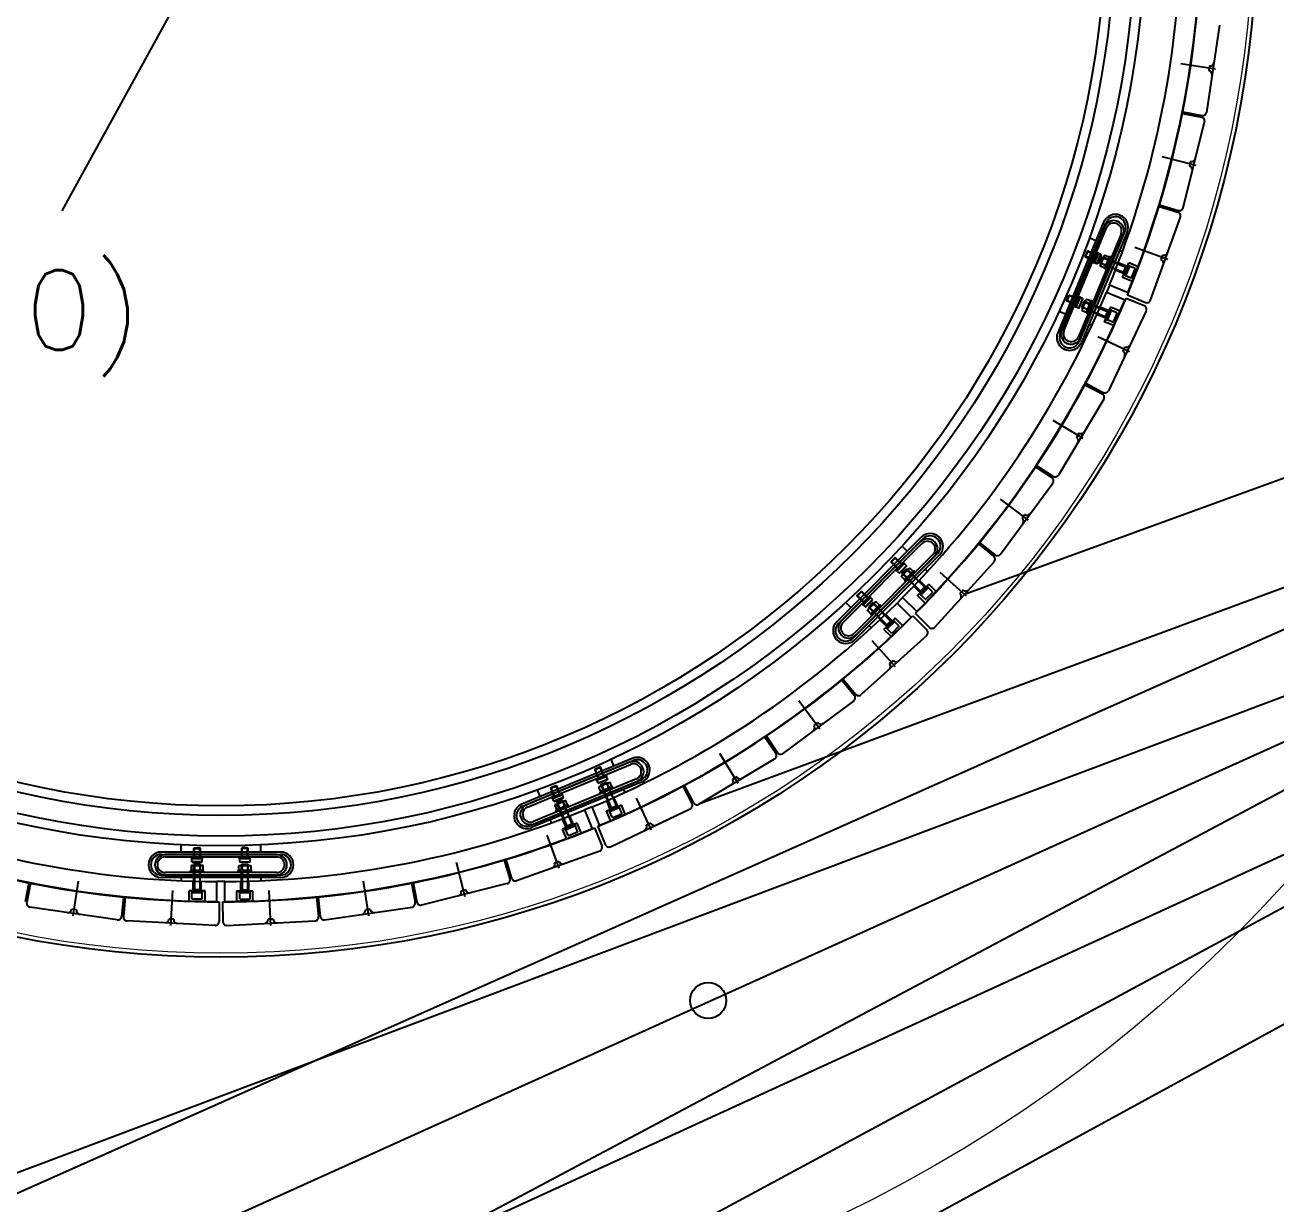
# Model space of a CAD drawing. Header units: millimetres. Extents: x -4562 to 17216, y -5211 to 6025.
# Drawn here: x -246 to 1324, y -1610 to -130 of the extents above; entities that cross this region are included whole.
import ezdxf
from ezdxf.lldxf.tags import DXFTag

# ---------------------------------------------------------------- set-up
doc = ezdxf.new("R2010")
doc.units = ezdxf.units.MM
for name, color, linetype in [('C', 1, 'CENTER'), ('cl', 2, 'CENTER'), ('D', 6, 'HIDDEN'), ('pl', 6, 'PHANTOM'), ('VV', 4, 'PHANTOM'), ('도면층3', 3, 'Continuous'), ('도면층7', 7, 'Continuous')]:
    doc.layers.add(name, color=color, linetype=linetype)
doc.styles.add('s', font='romans.shx', dxfattribs={"width": 0.75, "oblique": 10, "bigfont": 'whgtxt.shx'})
doc.styles.get("Standard").update_dxf_attribs({"font": 'txt.shx', "bigfont": 'whgtxt.shx'})
tags = doc.linetypes.add('CENTER', pattern=[50.8, 31.75, -6.35, 6.35, -6.35]).pattern_tags.tags
tags[10:11] = [DXFTag(74, 4), DXFTag(75, 0), DXFTag(340, '0'), DXFTag(46, 1.0), DXFTag(50, 0.0), DXFTag(44, 0.0), DXFTag(45, 0.0)]
tags[8:9] = [DXFTag(74, 4), DXFTag(75, 0), DXFTag(340, '0'), DXFTag(46, 1.0), DXFTag(50, 0.0), DXFTag(44, 0.0), DXFTag(45, 0.0)]
tags[6:7] = [DXFTag(74, 4), DXFTag(75, 0), DXFTag(340, '0'), DXFTag(46, 1.0), DXFTag(50, 0.0), DXFTag(44, 0.0), DXFTag(45, 0.0)]
tags[4:5] = [DXFTag(74, 4), DXFTag(75, 0), DXFTag(340, '0'), DXFTag(46, 1.0), DXFTag(50, 0.0), DXFTag(44, 0.0), DXFTag(45, 0.0)]
tags = doc.linetypes.add('HIDDEN', pattern=[3, 2, -1]).pattern_tags.tags
tags[6:7] = [DXFTag(74, 4), DXFTag(75, 0), DXFTag(340, '0'), DXFTag(46, 1.0), DXFTag(50, 0.0), DXFTag(44, 0.0), DXFTag(45, 0.0)]
tags[4:5] = [DXFTag(74, 4), DXFTag(75, 0), DXFTag(340, '0'), DXFTag(46, 1.0), DXFTag(50, 0.0), DXFTag(44, 0.0), DXFTag(45, 0.0)]
tags = doc.linetypes.add('PHANTOM', pattern=[17.5, 10, -1.5, 1.5, -1.5, 1.5, -1.5]).pattern_tags.tags
tags[14:15] = [DXFTag(74, 4), DXFTag(75, 0), DXFTag(340, '0'), DXFTag(46, 1.0), DXFTag(50, 0.0), DXFTag(44, 0.0), DXFTag(45, 0.0)]
tags[12:13] = [DXFTag(74, 4), DXFTag(75, 0), DXFTag(340, '0'), DXFTag(46, 1.0), DXFTag(50, 0.0), DXFTag(44, 0.0), DXFTag(45, 0.0)]
tags[10:11] = [DXFTag(74, 4), DXFTag(75, 0), DXFTag(340, '0'), DXFTag(46, 1.0), DXFTag(50, 0.0), DXFTag(44, 0.0), DXFTag(45, 0.0)]
tags[8:9] = [DXFTag(74, 4), DXFTag(75, 0), DXFTag(340, '0'), DXFTag(46, 1.0), DXFTag(50, 0.0), DXFTag(44, 0.0), DXFTag(45, 0.0)]
tags[6:7] = [DXFTag(74, 4), DXFTag(75, 0), DXFTag(340, '0'), DXFTag(46, 1.0), DXFTag(50, 0.0), DXFTag(44, 0.0), DXFTag(45, 0.0)]
tags[4:5] = [DXFTag(74, 4), DXFTag(75, 0), DXFTag(340, '0'), DXFTag(46, 1.0), DXFTag(50, 0.0), DXFTag(44, 0.0), DXFTag(45, 0.0)]
doc.dimstyles.new('AM_ISO$2', dxfattribs={"dimtxt": 3, "dimasz": 2.5, "dimexe": 1, "dimexo": 1, "dimgap": 1, "dimtad": 1, "dimdsep": 46, "dimtxsty": 's', "dimcen": 0, "dimclrd": 4, "dimclre": 4, "dimclrt": 3, "dimazin": 2, "dimtp": 0.1, "dimtm": 0.1, "dimtfac": 0.71, "dimtmove": 0, "dimatfit": 3, "dimfxl": 1, "dimlwd": 25, "dimlwe": 25, "dimarcsym": 0})
doc.dimstyles.new('ISO-25', dxfattribs={"dimscale": 30, "dimtxt": 2.5, "dimasz": 2.5, "dimexe": 1.25, "dimexo": 0.625, "dimtad": 1, "dimtoh": 1, "dimrnd": 0.005, "dimtxsty": 'Standard', "dimcen": 0, "dimazin": 2, "dimtfac": 1, "dimtmove": 0, "dimatfit": 3, "dimfxl": 1, "dimarcsym": 0})

# ---------------------------------------------------------------- blocks, each defined once
blk = doc.blocks.new('*D153')
at = {"layer": 'D', "color": 4, "lineweight": 25}
blk.add_line((13177.5, 3545.3), (13817.5, 3782), dxfattribs=at)
blk.add_arc((3714.3, 44.7), 10737.3, 20.76691, 23.83309, dxfattribs=at)
at = {"layer": 'D', "color": 4}
for points in [[(13522.7, 4377.5), (13549.3, 4389.4), (13500.3, 4463.3)], [(13767.7, 3857), (13740.3, 3846.7), (13784.7, 3769.9)]]:
    blk.add_solid(points, dxfattribs=at)
at = {"layer": 'Defpoints', "color": 0}
for p in [(14488.2, 4909.4), (13695.3, 4003.2), (13144.6, 3533.1), (603, -1106.1), (-1447.7, -2286)]:
    blk.add_point(p, dxfattribs=at)
at = {"layer": 'D', "color": 3, "insert": (13729.5, 4152.3), "char_height": 105, "attachment_point": 5, "rotation": 292.3, "style": 's'}
blk.add_mtext('4°', dxfattribs=at)
blk = doc.blocks.new('*D154')
at = {"layer": 'D', "color": 4, "lineweight": 25}
blk.add_line((12598, 4828.1), (13199.3, 5151.9), dxfattribs=at)
blk.add_arc((3714.3, 44.7), 10737.5, 24.7669, 27.8331, dxfattribs=at)
at = {"layer": 'D', "color": 4}
for points in [[(13196.7, 5051.2), (13222.5, 5064.9), (13168.4, 5135.3)], [(13477.5, 4549.1), (13450.9, 4536.9), (13500.5, 4463.4)]]:
    blk.add_solid(points, dxfattribs=at)
at = {"layer": 'Defpoints', "color": 0}
for p in [(14488.2, 4909.4), (12567.2, 4811.5), (13395, 4689.9), (-1447.7, -2286), (-1128.2, -2562.7)]:
    blk.add_point(p, dxfattribs=at)
at = {"layer": 'D', "color": 3, "insert": (13418.8, 4841), "char_height": 105, "attachment_point": 5, "rotation": 296.3, "style": 's'}
blk.add_mtext('4°', dxfattribs=at)

msp = doc.modelspace()

# ---------------------------------------------------------------- linework, layer by layer
at = {"color": 1}
for p, q in [((12803.621, 4214.573), (-1589.614, -2189.94)), ((12853.003, 4105.205), (-1297.148, -2376.98))]:
    msp.add_line(p, q, dxfattribs=at)
at = {"layer": 'C'}
for radius in [2300, 1300]:
    msp.add_circle((0, 0), radius, dxfattribs=at)
at = {"layer": 'cl'}
for p, q in [((14488.242, 4909.376), (-1447.72, -2285.987)), ((-1128.187, -2562.654), (12567.164, 4811.533)), ((603.047, -1106.134), (13144.634, 3533.14))]:
    msp.add_line(p, q, dxfattribs=at)
at = {"layer": 'pl'}
for p, q in [((12490.538, 4838.292), (-1201.579, -2438.099)), ((12547.366, 4732.601), (-874.131, -2588.842)), ((13072.116, 3570.407), (933.191, -844.797)), ((13113.816, 3457.885), (-1705.306, -2115.952))]:
    msp.add_line(p, q, dxfattribs=at)
at = {"layer": 'VV', "color": 4}
for p, q in [((1253.261, -130.137), (1236.969, -239.809)), ((1206.646, -241.112), (1230.662, -245.91)), ((1207.065, -239.005), (1231.089, -243.762)), ((1207.664, -359.372), (1234.581, -251.813)), ((1177.359, -357.709), (1200.792, -364.828)), ((1177.982, -355.654), (1201.426, -362.732)), ((1166.832, -475.504), (1204.116, -371.085)), ((1107.793, -377.683), (1050.39, -516.265)), ((1137.357, -389.929), (1079.954, -528.511)), ((1098.225, -400.78), (1089.838, -397.306)), ((1101.193, -416.351), (1096.026, -428.823)), ((1097.178, -421.994), (1096.201, -425.919)), ((1097.732, -422.224), (1097.178, -421.994)), ((1098.708, -418.299), (1097.732, -422.224)), ((1099.263, -418.528), (1098.708, -418.299)), ((1101.193, -416.351), (1098.883, -415.394)), ((1100.124, -415.909), (1099.263, -418.528)), ((1099.356, -429.932), (1104.331, -417.921)), ((1104.601, -418.575), (1100.009, -429.661)), ((1104.331, -417.921), (1101.097, -416.582)), ((1103.257, -428.165), (1105.84, -421.929)), ((1103.596, -428.982), (1106.657, -421.591)), ((1108.247, -420.486), (1103.939, -430.888)), ((1104.331, -417.921), (1104.601, -418.575)), ((1105.84, -421.929), (1106.657, -421.591)), ((1108.065, -422.442), (1112.998, -424.485)), ((1115.274, -420.506), (1108.922, -435.843)), ((1114.252, -422.974), (1109.944, -433.375)), ((1116.152, -420.87), (1115.061, -425.072)), ((1117.584, -421.463), (1115.274, -420.506)), ((1116.706, -421.099), (1116.152, -420.87)), ((1127.79, -413.026), (1131.45, -414.542)), ((1096.026, -428.823), (1093.717, -427.867)), ((1095.647, -425.69), (1094.976, -428.388)), ((1096.201, -425.919), (1095.647, -425.69)), ((1099.356, -429.932), (1096.122, -428.592)), ((1100.009, -429.661), (1099.356, -429.932)), ((1103.596, -428.982), (1103.257, -428.165)), ((1105.193, -429.376), (1110.126, -431.419)), ((1111.232, -436.799), (1108.922, -435.843)), ((1110.354, -436.436), (1109.8, -436.206)), ((1111.445, -432.233), (1110.354, -436.436)), ((1111.999, -432.463), (1111.445, -432.233)), ((1112.976, -428.538), (1111.999, -432.463)), ((1113.53, -428.768), (1112.976, -428.538)), ((1114.507, -424.842), (1113.53, -428.768)), ((1115.061, -425.072), (1114.507, -424.842)), ((1078.232, -471.784), (1075.922, -470.827)), ((1134.911, -475.507), (1111.352, -465.749)), ((1115.188, -456.514), (1111.361, -465.753)), ((1138.738, -466.269), (1115.179, -456.51)), ((1137.654, -468.907), (1160.296, -478.24)), ((1073.065, -484.256), (1070.756, -483.299)), ((1072.686, -481.122), (1072.015, -483.821)), ((1073.24, -481.352), (1072.686, -481.122)), ((1078.232, -471.784), (1073.065, -484.256)), ((1076.395, -485.365), (1073.161, -484.025)), ((1074.217, -477.427), (1073.24, -481.352)), ((1074.771, -477.656), (1074.217, -477.427)), ((1075.747, -473.731), (1074.771, -477.656)), ((1076.302, -473.961), (1075.747, -473.731)), ((1077.163, -471.341), (1076.302, -473.961)), ((1081.37, -473.354), (1076.395, -485.365)), ((1076.395, -485.365), (1077.048, -485.094)), ((1077.048, -485.094), (1081.64, -474.007)), ((1081.37, -473.354), (1078.136, -472.015)), ((1082.879, -477.362), (1080.296, -483.598)), ((1080.296, -483.598), (1080.635, -484.415)), ((1083.696, -477.024), (1080.635, -484.415)), ((1080.978, -486.32), (1085.286, -475.919)), ((1081.64, -474.007), (1081.37, -473.354)), ((1082.232, -484.809), (1087.165, -486.852)), ((1083.696, -477.024), (1082.879, -477.362)), ((1085.104, -477.875), (1090.037, -479.918)), ((1092.313, -475.939), (1085.961, -491.275)), ((1086.983, -488.808), (1091.291, -478.406)), ((1090.015, -483.971), (1089.038, -487.896)), ((1090.569, -484.2), (1090.015, -483.971)), ((1091.546, -480.275), (1090.569, -484.2)), ((1092.1, -480.505), (1091.546, -480.275)), ((1093.191, -476.303), (1092.1, -480.505)), ((1094.623, -476.896), (1092.313, -475.939)), ((1093.745, -476.532), (1093.191, -476.303)), ((1136.01, -472.875), (1158.62, -482.287)), ((1059.957, -493.168), (1051.57, -489.694)), ((1088.271, -492.232), (1085.961, -491.275)), ((1087.393, -491.869), (1086.839, -491.639)), ((1088.484, -487.666), (1087.393, -491.869)), ((1089.038, -487.896), (1088.484, -487.666)), ((1161.307, -488.843), (1113.835, -589.042)), ((1089.521, -505.414), (1093.182, -506.93)), ((1085.457, -579.58), (1107.06, -591.115)), ((1084.444, -581.474), (1106.027, -593.047)), ((1108.061, -599.833), (1051.039, -694.922)), ((1022.526, -684.522), (1042.877, -698.145)), ((1023.72, -682.736), (1044.094, -696.324)), ((978.21, -794.169), (1044.24, -705.098)), ((878.934, -772.868), (772.868, -878.934)), ((861.256, -790.545), (854.837, -784.126)), ((950.849, -781.036), (969.773, -796.58)), ((952.21, -779.375), (971.162, -794.887)), ((901.561, -795.495), (795.495, -901.561)), ((848.493, -815.612), (846.725, -813.845)), ((849.341, -812.572), (847.688, -814.808)), ((858.039, -806.066), (848.493, -815.612)), ((851.144, -817.91), (848.67, -815.436)), ((849.766, -812.996), (849.341, -812.572)), ((852.17, -809.743), (849.766, -812.996)), ((851.144, -817.91), (860.337, -808.718)), ((860.337, -809.425), (851.852, -817.91)), ((852.594, -810.168), (852.17, -809.743)), ((854.998, -806.915), (852.594, -810.168)), ((855.422, -807.339), (854.998, -806.915)), ((862.974, -812.586), (855.013, -820.547)), ((857.221, -805.249), (855.422, -807.339)), ((855.425, -817.772), (860.198, -812.999)), ((855.425, -818.655), (861.082, -812.999)), ((858.039, -806.066), (856.271, -804.299)), ((869.458, -815.294), (857.721, -827.032)), ((860.337, -808.718), (857.862, -806.243)), ((860.198, -812.999), (861.082, -812.999)), ((860.337, -808.718), (860.337, -809.425)), ((862.057, -814.324), (865.833, -818.099)), ((870.13, -815.966), (867.514, -819.431)), ((871.226, -817.062), (869.458, -815.294)), ((870.555, -816.39), (870.13, -815.966)), ((883.883, -813.173), (886.685, -815.975)), ((896.045, -885.835), (970.45, -803.633)), ((851.852, -817.91), (851.144, -817.91)), ((855.425, -818.655), (855.425, -817.772)), ((856.75, -819.631), (860.525, -823.406)), ((859.488, -828.8), (857.721, -827.032)), ((858.817, -828.128), (858.392, -827.704)), ((861.433, -824.663), (858.817, -828.128)), ((867.57, -817.183), (859.609, -825.144)), ((861.857, -825.088), (861.433, -824.663)), ((864.261, -821.835), (861.857, -825.088)), ((864.686, -822.259), (864.261, -821.835)), ((867.09, -819.006), (864.686, -822.259)), ((867.514, -819.431), (867.09, -819.006)), ((814.795, -847.675), (812.996, -849.766)), ((815.612, -848.493), (813.845, -846.725)), ((790.545, -861.256), (784.126, -854.837)), ((806.066, -858.039), (804.299, -856.271)), ((806.915, -854.998), (805.262, -857.234)), ((815.612, -848.493), (806.066, -858.039)), ((808.718, -860.337), (806.243, -857.862)), ((807.339, -855.422), (806.915, -854.998)), ((809.743, -852.17), (807.339, -855.422)), ((817.91, -851.144), (808.718, -860.337)), ((808.718, -860.337), (809.425, -860.337)), ((809.425, -860.337), (817.91, -851.852)), ((810.168, -852.594), (809.743, -852.17)), ((812.572, -849.341), (810.168, -852.594)), ((812.996, -849.766), (812.572, -849.341)), ((812.586, -862.974), (820.547, -855.013)), ((817.772, -855.425), (812.999, -860.198)), ((818.655, -855.425), (812.999, -861.082)), ((812.999, -860.198), (812.999, -861.082)), ((814.324, -862.057), (818.099, -865.833)), ((827.032, -857.721), (815.294, -869.458)), ((817.91, -851.144), (815.436, -848.67)), ((817.183, -867.57), (825.144, -859.609)), ((818.655, -855.425), (817.772, -855.425)), ((817.91, -851.852), (817.91, -851.144)), ((819.631, -856.75), (823.406, -860.525)), ((824.663, -861.433), (822.259, -864.686)), ((825.088, -861.857), (824.663, -861.433)), ((827.704, -858.392), (825.088, -861.857)), ((828.8, -859.488), (827.032, -857.721)), ((828.128, -858.817), (827.704, -858.392)), ((866.552, -873.623), (848.521, -855.592)), ((855.599, -848.528), (848.528, -855.599)), ((873.623, -866.552), (855.592, -848.521)), ((817.062, -871.226), (815.294, -869.458)), ((816.39, -870.555), (815.966, -870.13)), ((819.006, -867.09), (816.39, -870.555)), ((819.431, -867.514), (819.006, -867.09)), ((821.835, -864.261), (819.431, -867.514)), ((822.259, -864.686), (821.835, -864.261)), ((868.575, -871.612), (885.862, -888.959)), ((871.612, -868.575), (888.959, -885.862)), ((813.173, -883.883), (815.975, -886.685)), ((885.835, -896.045), (803.633, -970.45)), ((779.375, -952.21), (794.887, -971.162)), ((781.036, -950.849), (796.58, -969.773)), ((794.169, -978.21), (705.098, -1044.24)), ((682.736, -1023.72), (696.324, -1044.094)), ((684.522, -1022.526), (698.145, -1042.877)), ((516.265, -1050.39), (377.683, -1107.793)), ((493.168, -1059.957), (489.694, -1051.57)), ((599.833, -1108.061), (694.922, -1051.039)), ((528.511, -1079.954), (389.929, -1137.357)), ((471.784, -1078.232), (470.827, -1075.922)), ((473.731, -1075.747), (471.348, -1077.181)), ((484.256, -1073.065), (471.784, -1078.232)), ((473.354, -1081.37), (472.015, -1078.136)), ((473.354, -1081.37), (485.365, -1076.395)), ((474.007, -1081.64), (473.354, -1081.37)), ((473.961, -1076.302), (473.731, -1075.747)), ((477.427, -1074.217), (473.961, -1076.302)), ((485.094, -1077.048), (474.007, -1081.64)), ((486.32, -1080.978), (475.919, -1085.286)), ((477.024, -1083.696), (484.415, -1080.635)), ((477.024, -1083.696), (477.362, -1082.879)), ((477.362, -1082.879), (483.598, -1080.296)), ((477.656, -1074.771), (477.427, -1074.217)), ((481.122, -1072.686), (477.656, -1074.771)), ((481.352, -1073.24), (481.122, -1072.686)), ((483.814, -1071.997), (481.352, -1073.24)), ((484.256, -1073.065), (483.299, -1070.756)), ((483.598, -1080.296), (484.415, -1080.635)), ((485.365, -1076.395), (484.025, -1073.161)), ((484.809, -1082.232), (486.852, -1087.165)), ((485.365, -1076.395), (485.094, -1077.048)), ((400.78, -1098.225), (397.306, -1089.838)), ((416.351, -1101.193), (415.394, -1098.883)), ((418.299, -1098.708), (415.916, -1100.142)), ((428.823, -1096.026), (416.351, -1101.193)), ((418.528, -1099.263), (418.299, -1098.708)), ((421.994, -1097.178), (418.528, -1099.263)), ((422.224, -1097.732), (421.994, -1097.178)), ((425.69, -1095.647), (422.224, -1097.732)), ((425.919, -1096.201), (425.69, -1095.647)), ((428.381, -1094.958), (425.919, -1096.201)), ((428.823, -1096.026), (427.867, -1093.717)), ((429.932, -1099.356), (428.592, -1096.122)), ((491.275, -1085.961), (475.939, -1092.313)), ((476.896, -1094.623), (475.939, -1092.313)), ((476.532, -1093.745), (476.303, -1093.191)), ((480.275, -1091.546), (476.532, -1093.745)), ((477.875, -1085.104), (479.918, -1090.037)), ((488.808, -1086.983), (478.406, -1091.291)), ((480.505, -1092.1), (480.275, -1091.546)), ((483.971, -1090.015), (480.505, -1092.1)), ((484.2, -1090.569), (483.971, -1090.015)), ((487.666, -1088.484), (484.2, -1090.569)), ((487.896, -1089.038), (487.666, -1088.484)), ((491.639, -1086.839), (487.896, -1089.038)), ((492.232, -1088.271), (491.275, -1085.961)), ((491.869, -1087.393), (491.639, -1086.839)), ((505.414, -1089.521), (506.93, -1093.182)), ((579.58, -1085.457), (591.115, -1107.06)), ((581.474, -1084.444), (593.047, -1106.027)), ((417.921, -1104.331), (416.582, -1101.097)), ((429.932, -1099.356), (417.921, -1104.331)), ((417.921, -1104.331), (418.575, -1104.601)), ((418.575, -1104.601), (429.661, -1100.009)), ((420.486, -1108.247), (430.888, -1103.939)), ((435.843, -1108.922), (420.506, -1115.274)), ((424.842, -1114.507), (421.099, -1116.706)), ((428.982, -1103.596), (421.591, -1106.657)), ((421.929, -1105.84), (421.591, -1106.657)), ((428.165, -1103.257), (421.929, -1105.84)), ((422.442, -1108.065), (424.485, -1112.998)), ((422.974, -1114.252), (433.375, -1109.944)), ((425.072, -1115.061), (424.842, -1114.507)), ((428.538, -1112.976), (425.072, -1115.061)), ((428.982, -1103.596), (428.165, -1103.257)), ((428.768, -1113.53), (428.538, -1112.976)), ((432.233, -1111.445), (428.768, -1113.53)), ((429.376, -1105.193), (431.419, -1110.126)), ((429.661, -1100.009), (429.932, -1099.356)), ((432.463, -1111.999), (432.233, -1111.445)), ((436.206, -1109.8), (432.463, -1111.999)), ((436.799, -1111.232), (435.843, -1108.922)), ((436.436, -1110.354), (436.206, -1109.8)), ((465.753, -1111.361), (456.514, -1115.188)), ((475.507, -1134.911), (465.749, -1111.352)), ((488.843, -1161.307), (589.042, -1113.835)), ((413.026, -1127.79), (414.542, -1131.45)), ((421.463, -1117.584), (420.506, -1115.274)), ((421.099, -1116.706), (420.87, -1116.152)), ((466.269, -1138.738), (456.51, -1115.179)), ((468.907, -1137.654), (478.24, -1160.296)), ((472.875, -1136.01), (482.287, -1158.62)), ((-50, -1168), (-50, -1158.922)), ((50, -1168), (50, -1158.922)), ((75, -1168), (-75, -1168)), ((-36.75, -1176.7), (-36.75, -1174.2)), ((-34, -1175.15), (-36.75, -1175.563)), ((-23.25, -1176.7), (-36.75, -1176.7)), ((-36.5, -1180.2), (-36.5, -1176.7)), ((-34, -1175.75), (-34, -1175.15)), ((-30, -1175.15), (-34, -1175.75)), ((-26, -1175.15), (-30, -1175.75)), ((-30, -1175.75), (-30, -1175.15)), ((-26, -1175.75), (-26, -1175.15)), ((-23.25, -1175.544), (-26, -1175.75)), ((-23.5, -1180.2), (-23.5, -1176.7)), ((-23.25, -1176.7), (-23.25, -1174.2)), ((23.25, -1176.7), (23.25, -1174.2)), ((26, -1175.15), (23.25, -1175.563)), ((36.75, -1176.7), (23.25, -1176.7)), ((23.5, -1180.2), (23.5, -1176.7)), ((30, -1175.15), (26, -1175.75)), ((26, -1175.75), (26, -1175.15)), ((30, -1175.75), (30, -1175.15)), ((34, -1175.15), (30, -1175.75)), ((34, -1175.75), (34, -1175.15)), ((36.75, -1175.544), (34, -1175.75)), ((36.5, -1180.2), (36.5, -1176.7)), ((36.75, -1176.7), (36.75, -1174.2)), ((357.709, -1177.359), (364.828, -1200.792)), ((475.504, -1166.832), (371.085, -1204.116)), ((-38.3, -1193.8), (-38.3, -1191.3)), ((-21.7, -1191.3), (-38.3, -1191.3)), ((-34, -1192.25), (-38.3, -1192.85)), ((-23.5, -1180.2), (-36.5, -1180.2)), ((-36.5, -1180.2), (-36, -1180.7)), ((-36, -1180.7), (-24, -1180.7)), ((-35.629, -1184.8), (-24.371, -1184.8)), ((-33.375, -1183.129), (-34, -1183.754)), ((-26, -1183.754), (-34, -1183.754)), ((-34, -1192.85), (-34, -1192.25)), ((-30, -1192.25), (-34, -1192.85)), ((-33.753, -1185.381), (-33.753, -1190.719)), ((-26.625, -1183.129), (-33.375, -1183.129)), ((-26, -1192.25), (-30, -1192.85)), ((-30, -1192.85), (-30, -1192.25)), ((-26, -1183.754), (-26.625, -1183.129)), ((-26.247, -1185.381), (-26.247, -1190.719)), ((-26, -1192.85), (-26, -1192.25)), ((-21.7, -1192.25), (-26, -1192.85)), ((-24, -1180.7), (-23.5, -1180.2)), ((-21.7, -1193.8), (-21.7, -1191.3)), ((38.3, -1191.3), (21.7, -1191.3)), ((21.7, -1193.8), (21.7, -1191.3)), ((26, -1192.25), (21.7, -1192.85)), ((21.7, -1192.85), (21.7, -1192.25)), ((24, -1180.7), (23.5, -1180.2)), ((23.5, -1180.2), (36.5, -1180.2)), ((36, -1180.7), (24, -1180.7)), ((35.629, -1184.8), (24.371, -1184.8)), ((26, -1183.754), (26.625, -1183.129)), ((26, -1183.754), (34, -1183.754)), ((30, -1192.25), (26, -1192.85)), ((26, -1192.85), (26, -1192.25)), ((26.247, -1185.381), (26.247, -1190.719)), ((26.625, -1183.129), (33.375, -1183.129)), ((30, -1192.85), (30, -1192.25)), ((34, -1192.25), (30, -1192.85)), ((33.375, -1183.129), (34, -1183.754)), ((33.753, -1185.381), (33.753, -1190.719)), ((38.3, -1192.25), (34, -1192.85)), ((34, -1192.85), (34, -1192.25)), ((36.5, -1180.2), (36, -1180.7)), ((38.3, -1193.8), (38.3, -1191.3)), ((38.3, -1192.85), (38.3, -1192.25)), ((355.654, -1177.982), (362.732, -1201.426)), ((-241.112, -1206.646), (-245.91, -1230.662)), ((-239.005, -1207.065), (-243.762, -1231.089)), ((75, -1200), (-75, -1200)), ((-50, -1200), (-50, -1203.962)), ((-5, -1230.49), (-5, -1204.99)), ((5, -1205), (-5, -1205)), ((5, -1230.49), (5, -1204.99)), ((50, -1200), (50, -1203.962)), ((239.005, -1207.065), (243.762, -1231.089)), ((241.112, -1206.646), (245.91, -1230.662)), ((359.372, -1207.664), (251.813, -1234.581)), ((-122.213, -1224.416), (-124.645, -1248.785)), ((-120.076, -1224.627), (-122.466, -1249)), ((120.076, -1224.627), (122.466, -1249)), ((122.213, -1224.416), (124.645, -1248.785)), ((-130.137, -1253.261), (-239.809, -1236.969)), ((-2.148, -1230.498), (-2.19, -1254.988)), ((2.148, -1230.498), (2.19, -1254.988)), ((130.137, -1253.261), (239.809, -1236.969)), ((-7.219, -1259.979), (-117.958, -1254.466)), ((7.219, -1259.979), (117.958, -1254.466))]:
    msp.add_line(p, q, dxfattribs=at)
at = {"layer": 'VV', "color": 6, "linetype": 'HIDDEN'}
for p, q in [((1248.147, -185.423), (1204.526, -178.943)), ((1240.613, -181.271), (1239.731, -187.206)), ((1224.095, -306.336), (1181.315, -295.63)), ((1217.003, -301.469), (1215.546, -307.289)), ((1087.923, -413.831), (1084.862, -421.222)), ((1105.84, -421.929), (1135.497, -434.213)), ((1137.03, -434.172), (1106.657, -421.591)), ((1188.36, -424.325), (1146.829, -409.495)), ((1181.776, -418.789), (1179.759, -424.439)), ((1103.257, -428.165), (1132.914, -440.45)), ((1133.968, -441.563), (1103.596, -428.982)), ((1133.585, -442.487), (1122.602, -437.937)), ((1137.412, -433.248), (1126.199, -428.603)), ((1131.672, -447.106), (1139.326, -428.628)), ((1132.914, -440.45), (1135.497, -434.213)), ((1140.392, -432.588), (1135.225, -445.06)), ((1136.377, -438.231), (1135.4, -442.156)), ((1135.497, -434.213), (1136.314, -433.875)), ((1136.931, -438.46), (1136.377, -438.231)), ((1137.907, -434.535), (1136.931, -438.46)), ((1138.462, -434.765), (1137.907, -434.535)), ((1140.392, -432.588), (1138.082, -431.631)), ((1139.323, -432.145), (1138.462, -434.765)), ((1151.078, -433.496), (1139.326, -428.628)), ((1147.225, -435.689), (1140.296, -432.819)), ((1142.903, -447.429), (1147.496, -436.342)), ((1147.225, -435.689), (1147.496, -436.342)), ((1143.875, -452.161), (1131.672, -447.106)), ((1133.252, -441.266), (1132.914, -440.45)), ((1135.225, -445.06), (1132.916, -444.103)), ((1134.846, -441.926), (1134.174, -444.625)), ((1135.4, -442.156), (1134.846, -441.926)), ((1142.25, -447.699), (1135.321, -444.829)), ((1142.25, -447.699), (1142.903, -447.429)), ((1061.901, -476.655), (1064.962, -469.264)), ((1080.296, -483.598), (1109.953, -495.882)), ((1111.007, -496.996), (1080.635, -484.415)), ((1082.879, -477.362), (1112.536, -489.646)), ((1114.069, -489.604), (1083.696, -477.024)), ((1114.451, -488.681), (1103.468, -484.131)), ((1116.365, -484.061), (1108.711, -502.539)), ((1128.568, -489.116), (1116.365, -484.061)), ((1110.624, -497.919), (1099.411, -493.275)), ((1112.536, -489.646), (1109.953, -495.882)), ((1109.953, -495.882), (1110.291, -496.699)), ((1112.264, -500.493), (1109.955, -499.536)), ((1111.885, -497.359), (1111.213, -500.058)), ((1112.439, -497.589), (1111.885, -497.359)), ((1117.431, -488.021), (1112.264, -500.493)), ((1119.289, -503.132), (1112.36, -500.262)), ((1113.415, -493.664), (1112.439, -497.589)), ((1113.353, -489.308), (1112.536, -489.646)), ((1113.97, -493.893), (1113.415, -493.664)), ((1114.946, -489.968), (1113.97, -493.893)), ((1115.501, -490.198), (1114.946, -489.968)), ((1117.431, -488.021), (1115.121, -487.064)), ((1116.362, -487.578), (1115.501, -490.198)), ((1124.264, -491.122), (1117.335, -488.252)), ((1124.535, -491.775), (1119.942, -502.861)), ((1124.264, -491.122), (1124.535, -491.775)), ((1120.463, -507.407), (1108.711, -502.539)), ((1119.289, -503.132), (1119.942, -502.861)), ((1140.341, -540.255), (1100.487, -521.373)), ((1134.339, -534.092), (1131.77, -539.514)), ((1082.179, -648.954), (1044.358, -626.274)), ((1076.807, -642.235), (1073.722, -647.381)), ((1013.687, -751.459), (978.26, -725.196)), ((1008.997, -744.248), (1005.424, -749.068)), ((846.744, -798.661), (841.087, -804.317)), ((860.198, -812.999), (882.896, -835.697)), ((884.328, -836.245), (861.082, -812.999)), ((855.425, -817.772), (878.123, -840.47)), ((878.671, -841.902), (855.425, -818.655)), ((874.429, -846.144), (888.571, -832.002)), ((885.035, -835.538), (876.453, -826.955)), ((897.566, -840.997), (888.571, -832.002)), ((935.52, -846.791), (902.824, -817.197)), ((798.661, -846.744), (804.317, -841.087)), ((877.964, -842.609), (869.558, -834.203)), ((883.768, -855.484), (874.429, -846.144)), ((878.494, -845.614), (876.727, -843.846)), ((879.343, -842.573), (877.69, -844.81)), ((878.123, -840.47), (882.896, -835.697)), ((878.123, -841.354), (878.123, -840.47)), ((888.04, -836.068), (878.494, -845.614)), ((883.974, -850.74), (878.671, -845.437)), ((879.767, -842.998), (879.343, -842.573)), ((882.171, -839.745), (879.767, -842.998)), ((882.596, -840.169), (882.171, -839.745)), ((885, -836.916), (882.596, -840.169)), ((882.896, -835.697), (883.78, -835.697)), ((884.682, -850.74), (893.167, -842.255)), ((885.424, -837.341), (885, -836.916)), ((887.223, -835.25), (885.424, -837.341)), ((888.04, -836.068), (886.273, -834.3)), ((893.167, -841.548), (887.864, -836.245)), ((893.167, -841.548), (893.167, -842.255)), ((931.556, -839.157), (927.529, -843.605)), ((812.999, -860.198), (835.697, -882.896)), ((836.245, -884.328), (812.999, -861.082)), ((817.772, -855.425), (840.47, -878.123)), ((841.902, -878.671), (818.655, -855.425)), ((883.974, -850.74), (884.682, -850.74)), ((835.538, -885.035), (826.955, -876.453)), ((846.144, -874.429), (832.002, -888.571)), ((842.609, -877.964), (834.203, -869.558)), ((840.47, -878.123), (835.697, -882.896)), ((845.614, -878.494), (836.068, -888.04)), ((841.354, -878.123), (840.47, -878.123)), ((844.796, -877.677), (842.998, -879.767)), ((845.614, -878.494), (843.846, -876.727)), ((850.74, -883.974), (845.437, -878.671)), ((855.484, -883.768), (846.144, -874.429)), ((840.997, -897.566), (832.002, -888.571)), ((836.068, -888.04), (834.3, -886.273)), ((836.916, -885), (835.264, -887.236)), ((835.697, -882.896), (835.697, -883.78)), ((841.548, -893.167), (836.245, -887.864)), ((837.341, -885.424), (836.916, -885)), ((839.745, -882.171), (837.341, -885.424)), ((840.169, -882.596), (839.745, -882.171)), ((842.573, -879.343), (840.169, -882.596)), ((841.548, -893.167), (842.255, -893.167)), ((850.74, -884.682), (842.255, -893.167)), ((842.998, -879.767), (842.573, -879.343)), ((850.74, -883.974), (850.74, -884.682)), ((846.791, -935.52), (817.197, -902.824)), ((843.605, -927.529), (839.156, -931.556)), ((751.459, -1013.687), (725.196, -978.26)), ((749.068, -1005.424), (744.248, -1008.997)), ((648.954, -1082.179), (626.274, -1044.358)), ((476.655, -1061.901), (469.264, -1064.962)), ((477.362, -1082.879), (489.646, -1112.536)), ((483.598, -1080.296), (495.882, -1109.953)), ((496.996, -1111.007), (484.415, -1080.635)), ((647.38, -1073.722), (642.235, -1076.807)), ((413.831, -1087.923), (421.222, -1084.862)), ((489.604, -1114.069), (477.024, -1083.696)), ((434.172, -1137.03), (421.591, -1106.657)), ((421.929, -1105.84), (434.213, -1135.497)), ((428.165, -1103.257), (440.45, -1132.914)), ((441.563, -1133.968), (428.982, -1103.596)), ((484.061, -1116.365), (502.539, -1108.711)), ((488.681, -1114.451), (484.131, -1103.468)), ((500.493, -1112.264), (488.021, -1117.431)), ((489.308, -1113.353), (489.646, -1112.536)), ((489.646, -1112.536), (495.882, -1109.953)), ((493.664, -1113.415), (490.198, -1115.501)), ((497.919, -1110.624), (493.275, -1099.411)), ((493.893, -1113.97), (493.664, -1113.415)), ((497.359, -1111.885), (493.893, -1113.97)), ((495.882, -1109.953), (496.699, -1110.291)), ((497.589, -1112.439), (497.359, -1111.885)), ((500.05, -1111.196), (497.589, -1112.439)), ((500.493, -1112.264), (499.536, -1109.955)), ((503.132, -1119.289), (500.262, -1112.36)), ((507.407, -1120.463), (502.539, -1108.711)), ((540.255, -1140.341), (521.373, -1100.487)), ((433.248, -1137.412), (428.603, -1126.199)), ((442.487, -1133.585), (437.937, -1122.602)), ((489.116, -1128.568), (484.061, -1116.365)), ((488.021, -1117.431), (487.064, -1115.121)), ((489.968, -1114.946), (487.585, -1116.38)), ((491.122, -1124.264), (488.252, -1117.335)), ((490.198, -1115.501), (489.968, -1114.946)), ((491.122, -1124.264), (491.775, -1124.535)), ((491.775, -1124.535), (502.861, -1119.942)), ((503.132, -1119.289), (502.861, -1119.942)), ((447.106, -1131.672), (428.628, -1139.326)), ((433.496, -1151.078), (428.628, -1139.326)), ((432.588, -1140.392), (431.631, -1138.082)), ((434.535, -1137.907), (432.152, -1139.341)), ((445.06, -1135.225), (432.588, -1140.392)), ((435.689, -1147.225), (432.819, -1140.296)), ((434.213, -1135.497), (433.875, -1136.314)), ((440.45, -1132.914), (434.213, -1135.497)), ((434.765, -1138.462), (434.535, -1137.907)), ((438.231, -1136.377), (434.765, -1138.462)), ((447.429, -1142.903), (436.342, -1147.496)), ((438.46, -1136.931), (438.231, -1136.377)), ((441.926, -1134.846), (438.46, -1136.931)), ((441.266, -1133.252), (440.45, -1132.914)), ((442.156, -1135.4), (441.926, -1134.846)), ((444.618, -1134.157), (442.156, -1135.4)), ((445.06, -1135.225), (444.103, -1132.916)), ((447.699, -1142.25), (444.829, -1135.321)), ((452.161, -1143.875), (447.106, -1131.672)), ((447.699, -1142.25), (447.429, -1142.903)), ((539.514, -1131.77), (534.092, -1134.339)), ((424.325, -1188.36), (409.495, -1146.829)), ((435.689, -1147.225), (436.342, -1147.496)), ((-34, -1163.477), (-26, -1163.477)), ((34, -1163.477), (26, -1163.477)), ((-34, -1216.629), (-34, -1183.754)), ((-33.375, -1183.129), (-33.375, -1215.229)), ((-26.625, -1183.129), (-26.625, -1215.229)), ((-26, -1216.629), (-26, -1183.754)), ((26, -1216.629), (26, -1183.754)), ((26.625, -1183.129), (26.625, -1215.229)), ((33.375, -1183.129), (33.375, -1215.229)), ((34, -1216.629), (34, -1183.754)), ((306.336, -1224.095), (295.63, -1181.315)), ((424.439, -1179.759), (418.788, -1181.777)), ((-185.423, -1248.147), (-178.943, -1204.526)), ((-35, -1216.629), (-35, -1204.492)), ((-25, -1216.629), (-25, -1204.741)), ((25, -1216.629), (25, -1204.741)), ((35, -1216.629), (35, -1204.492)), ((185.423, -1248.147), (178.943, -1204.526)), ((-62.741, -1260.284), (-60.548, -1216.239)), ((-40, -1229.349), (-40, -1216.629)), ((-20, -1216.629), (-40, -1216.629)), ((-36.75, -1219.129), (-36.75, -1216.629)), ((-34, -1217.579), (-36.75, -1217.991)), ((-23.25, -1219.129), (-36.75, -1219.129)), ((-36.5, -1226.629), (-36.5, -1219.129)), ((-33.375, -1215.229), (-34, -1215.854)), ((-30, -1217.579), (-34, -1218.179)), ((-34, -1218.179), (-34, -1217.579)), ((-26.625, -1215.229), (-33.375, -1215.229)), ((-26, -1217.579), (-30, -1218.179)), ((-30, -1218.179), (-30, -1217.579)), ((-26, -1215.854), (-26.625, -1215.229)), ((-26, -1218.179), (-26, -1217.579)), ((-23.25, -1217.972), (-26, -1218.179)), ((-23.5, -1226.629), (-23.5, -1219.129)), ((-23.25, -1219.129), (-23.25, -1216.629)), ((-20, -1229.837), (-20, -1216.629)), ((20, -1216.629), (40, -1216.629)), ((20, -1229.837), (20, -1216.629)), ((23.25, -1219.129), (23.25, -1216.629)), ((26, -1217.579), (23.25, -1217.991)), ((36.75, -1219.129), (23.25, -1219.129)), ((23.5, -1226.629), (23.5, -1219.129)), ((26, -1215.854), (26.625, -1215.229)), ((26, -1218.179), (26, -1217.579)), ((30, -1217.579), (26, -1218.179)), ((26.625, -1215.229), (33.375, -1215.229)), ((34, -1217.579), (30, -1218.179)), ((30, -1218.179), (30, -1217.579)), ((33.375, -1215.229), (34, -1215.854)), ((34, -1218.179), (34, -1217.579)), ((36.75, -1217.972), (34, -1218.179)), ((36.5, -1226.629), (36.5, -1219.129)), ((36.75, -1219.129), (36.75, -1216.629)), ((40, -1229.349), (40, -1216.629)), ((62.741, -1260.284), (60.548, -1216.239)), ((307.289, -1215.546), (301.469, -1217.003)), ((-181.271, -1240.613), (-187.206, -1239.731)), ((-36.5, -1226.629), (-36, -1227.129)), ((-24, -1227.129), (-36, -1227.129)), ((-23.5, -1226.629), (-24, -1227.129)), ((23.5, -1226.629), (24, -1227.129)), ((24, -1227.129), (36, -1227.129)), ((36.5, -1226.629), (36, -1227.129)), ((187.206, -1239.731), (181.271, -1240.613)), ((-59.344, -1252.381), (-65.336, -1252.083)), ((65.336, -1252.083), (59.343, -1252.381))]:
    msp.add_line(p, q, dxfattribs=at)
at = {"layer": 'VV', "color": 4, "ltscale": 0.5}
for p, q in [((1053.162, -517.413), (1110.564, -378.831)), ((1108.836, -383.527), (1055.26, -512.87)), ((1058.032, -514.018), (1111.607, -384.675)), ((1129.715, -392.176), (1076.14, -521.519)), ((1134.585, -388.781), (1077.183, -527.363)), ((1078.911, -522.667), (1132.487, -393.324)), ((774.989, -881.055), (881.055, -774.989)), ((877.661, -778.666), (778.666, -877.661)), ((780.787, -879.782), (879.782, -780.787)), ((899.44, -793.374), (793.374, -899.44)), ((893.642, -794.647), (794.647, -893.642)), ((796.768, -895.763), (895.763, -796.768)), ((378.831, -1110.564), (517.413, -1053.162)), ((512.87, -1055.26), (383.527, -1108.836)), ((384.675, -1111.607), (514.018, -1058.032)), ((527.363, -1077.183), (388.781, -1134.585)), ((521.519, -1076.14), (392.176, -1129.715)), ((393.324, -1132.487), (522.667, -1078.911)), ((-75, -1171), (75, -1171)), ((70, -1171.2), (-70, -1171.2)), ((-70, -1174.2), (70, -1174.2)), ((75, -1197), (-75, -1197)), ((70, -1193.8), (-70, -1193.8)), ((-70, -1196.8), (70, -1196.8))]:
    msp.add_line(p, q, dxfattribs=at)
at = {"layer": 'VV', "color": 6, "linetype": 'HIDDEN'}
for points in [[(1097.831, -417.935), (1087.923, -413.831), (1087.039, -414.197), (1084.496, -420.338), (1084.862, -421.222), (1094.769, -425.326)], [(1095.028, -424.701), (1084.496, -420.338)], [(1097.572, -418.56), (1087.039, -414.197)], [(1071.808, -480.759), (1061.901, -476.655), (1061.535, -475.771), (1064.078, -469.63), (1064.962, -469.264), (1074.87, -473.368)], [(1074.611, -473.993), (1064.078, -469.63)], [(1072.067, -480.134), (1061.535, -475.771)], [(854.326, -806.243), (846.744, -798.661), (845.787, -798.661), (841.087, -803.361), (841.087, -804.317), (848.67, -811.9)], [(853.848, -806.722), (845.787, -798.661)], [(849.148, -811.422), (841.087, -803.361)], [(806.243, -854.326), (798.661, -846.744), (798.661, -845.787), (803.361, -841.087), (804.317, -841.087), (811.9, -848.67)], [(806.722, -853.848), (798.661, -845.787)], [(811.422, -849.148), (803.361, -841.087)], [(480.759, -1071.808), (476.655, -1061.901), (475.771, -1061.535), (469.63, -1064.078), (469.264, -1064.962), (473.368, -1074.87)], [(473.993, -1074.611), (469.63, -1064.078)], [(480.134, -1072.067), (475.771, -1061.535)], [(417.935, -1097.831), (413.831, -1087.923), (414.197, -1087.039), (420.338, -1084.496), (421.222, -1084.862), (425.326, -1094.769)], [(418.56, -1097.572), (414.197, -1087.039)], [(424.701, -1095.028), (420.338, -1084.496)], [(-34, -1174.2), (-34, -1163.477), (-33.323, -1162.8), (-26.677, -1162.8), (-26, -1163.477), (-26, -1174.2)], [(-33.323, -1174.2), (-33.323, -1162.8)], [(-26.677, -1174.2), (-26.677, -1162.8)], [(34, -1174.2), (34, -1163.477), (33.323, -1162.8), (26.677, -1162.8), (26, -1163.477), (26, -1174.2)], [(26.677, -1174.2), (26.677, -1162.8)], [(33.323, -1174.2), (33.323, -1162.8)]]:
    msp.add_lwpolyline(points, dxfattribs=at)
at = {"layer": 'VV', "color": 4}
for points in [[(1108.065, -422.442, -0.30940108), (1109.502, -418.975), (1114.434, -421.018, -0.30940108), (1112.998, -424.485, -0.15470054), (1110.126, -431.419, -0.30940108), (1108.69, -434.886), (1103.757, -432.843, -0.30940108), (1105.193, -429.376, -0.15470054), (1108.065, -422.442)], [(1082.232, -484.809, 0.30940108), (1080.796, -488.276), (1085.729, -490.319, 0.30940108), (1087.165, -486.852, 0.15470054), (1090.037, -479.918, 0.30940108), (1091.473, -476.451), (1086.541, -474.408, 0.30940108), (1085.104, -477.875, 0.15470054), (1082.232, -484.809)], [(862.057, -814.324, -0.30940108), (864.711, -811.67), (868.486, -815.445, -0.30940108), (865.833, -818.099, -0.15470054), (860.525, -823.406, -0.30940108), (857.872, -826.06), (854.097, -822.285, -0.30940108), (856.75, -819.631, -0.15470054), (862.057, -814.324)], [(814.324, -862.057, 0.30940108), (811.67, -864.711), (815.445, -868.486, 0.30940108), (818.099, -865.833, 0.15470054), (823.406, -860.525, 0.30940108), (826.06, -857.872), (822.285, -854.097, 0.30940108), (819.631, -856.75, 0.15470054), (814.324, -862.057)], [(484.809, -1082.232, -0.30940108), (488.276, -1080.796), (490.319, -1085.729, -0.30940108), (486.852, -1087.165, -0.15470054), (479.918, -1090.037, -0.30940108), (476.451, -1091.473), (474.408, -1086.541, -0.30940108), (477.875, -1085.104, -0.15470054), (484.809, -1082.232)], [(422.442, -1108.065, 0.30940108), (418.975, -1109.502), (421.018, -1114.434, 0.30940108), (424.485, -1112.998, 0.15470054), (431.419, -1110.126, 0.30940108), (434.886, -1108.69), (432.843, -1103.757, 0.30940108), (429.376, -1105.193, 0.15470054), (422.442, -1108.065)], [(-33.753, -1185.381, 0.30940108), (-37.506, -1185.381), (-37.506, -1190.719, 0.30940108), (-33.753, -1190.719, 0.15470054), (-26.247, -1190.719, 0.30940108), (-22.494, -1190.719), (-22.494, -1185.381, 0.30940108), (-26.247, -1185.381, 0.15470054), (-33.753, -1185.381)], [(33.753, -1185.381, -0.30940108), (37.506, -1185.381), (37.506, -1190.719, -0.30940108), (33.753, -1190.719, -0.15470054), (26.247, -1190.719, -0.30940108), (22.494, -1190.719), (22.494, -1185.381, -0.30940108), (26.247, -1185.381, -0.15470054), (33.753, -1185.381)]]:
    msp.add_lwpolyline(points, format="xyb", dxfattribs=at)
for radius in [1160, 1148, 1122, 1110]:
    msp.add_circle((0, 0), radius, dxfattribs=at)
for centre, radius, start, end in [((0, 0), 1205, 337.737743, 359.762257), ((0, 0), 1230.5, 337.593126, 359.9), ((0, 0), 1230, 337.73291, 359.76709), ((1229.682, -250.814), 5, 348.471729, 78.7), ((1232.06, -238.857), 5, 258.8, 349.028271), ((1202.872, -357.945), 5, 253.2, 343.428271), ((1122.575, -383.806), 16, 337.5, 157.5), ((1120.661, -388.426), 12.8, 337.5, 157.5), ((1122.575, -383.806), 13, 337.5, 157.5), ((1199.338, -369.612), 5, 342.871729, 73.1), ((1120.661, -388.426), 9.8, 337.5, 157.5), ((0, 0), 1205, 315.237743, 337.262257), ((0, 0), 1230.5, 315.093126, 337.4), ((0, 0), 1230, 315.23291, 337.26709), ((1156.698, -486.903), 5, 337.171729, 67.4), ((1162.201, -473.617), 5, 247.6, 337.828271), ((1065.172, -522.388), 16, 157.5, 337.5), ((1065.172, -522.388), 13, 157.5, 337.5), ((1067.086, -517.769), 12.8, 157.5, 337.5), ((1067.086, -517.769), 9.8, 157.5, 337.5), ((1103.664, -597.453), 5, 331.571729, 61.8), ((1109.415, -586.705), 5, 241.9, 332.128271), ((1040.096, -702.3), 5, 325.971729, 56.2), ((1046.868, -692.164), 5, 236.3, 326.528271), ((890.247, -784.181), 16, 315, 135), ((886.712, -787.717), 12.8, 315, 135), ((886.712, -787.717), 9.8, 315, 135), ((890.247, -784.181), 13, 315, 135), ((966.599, -800.444), 5, 320.371729, 50.6), ((974.329, -791.017), 5, 230.7, 320.928271), ((0, 0), 1205, 292.737743, 314.762257), ((0, 0), 1230.5, 292.593126, 314.9), ((0, 0), 1230, 292.73291, 314.76709), ((784.181, -890.247), 16, 135, 315), ((787.717, -886.712), 12.8, 135, 315), ((784.181, -890.247), 13, 135, 315), ((787.717, -886.712), 9.8, 135, 315), ((882.32, -892.489), 5, 314.671729, 44.9), ((892.489, -882.32), 5, 225.1, 315.328271), ((791.017, -974.329), 5, 309.071729, 39.3), ((800.444, -966.599), 5, 219.4, 309.628271), ((522.388, -1065.172), 16, 292.5, 112.5), ((692.164, -1046.868), 5, 303.471729, 33.7), ((702.3, -1040.096), 5, 213.8, 304.028271), ((517.769, -1067.086), 12.8, 292.5, 112.5), ((517.769, -1067.086), 9.8, 292.5, 112.5), ((522.388, -1065.172), 13, 292.5, 112.5), ((383.806, -1122.575), 16, 112.5, 292.5), ((383.806, -1122.575), 13, 112.5, 292.5), ((388.426, -1120.661), 12.8, 112.5, 292.5), ((388.426, -1120.661), 9.8, 112.5, 292.5), ((586.705, -1109.415), 5, 297.871729, 28.1), ((597.453, -1103.664), 5, 208.2, 298.428271), ((0, 0), 1205, 247.737743, 269.762257), ((0, 0), 1205, 270.237743, 292.262257), ((0, 0), 1230.5, 247.593126, 269.9), ((0, 0), 1230, 247.73291, 269.76709), ((0, 0), 1230.5, 270.093126, 292.4), ((0, 0), 1230, 270.23291, 292.26709), ((473.617, -1162.201), 5, 292.171729, 22.4), ((486.903, -1156.698), 5, 202.6, 292.828271), ((-75, -1184), 16, 90, 270), ((-75, -1184), 13, 90, 270), ((-70, -1184), 12.8, 90, 270), ((-70, -1184), 9.8, 90, 270), ((70, -1184), 12.8, 270, 90), ((70, -1184), 9.8, 270, 90), ((75, -1184), 16, 270, 90), ((75, -1184), 13, 270, 90), ((357.945, -1202.872), 5, 286.571729, 16.8), ((369.612, -1199.338), 5, 196.9, 287.128271), ((-238.857, -1232.06), 5, 168.8, 259.028271), ((238.857, -1232.06), 5, 280.971729, 11.2), ((250.814, -1229.682), 5, 191.3, 281.528271), ((-129.621, -1248.288), 5, 264.071729, 354.3), ((-117.489, -1249.488), 5, 174.4, 264.628271), ((-7.19, -1254.979), 5, 269.671729, 359.9), ((7.19, -1254.979), 5, 180.1, 270.328271), ((117.489, -1249.488), 5, 275.371729, 5.6), ((129.621, -1248.288), 5, 185.7, 275.928271)]:
    msp.add_arc(centre, radius, start, end, dxfattribs=at)
at = {"layer": 'VV', "color": 6, "linetype": 'HIDDEN'}
for centre, start, end in [((1238.996, -192.152), 351.55, 81.55), ((1241.348, -176.326), 261.55, 351.55), ((1218.217, -296.618), 255.95, 345.95), ((1214.332, -312.14), 345.95, 75.95), ((1183.458, -414.08), 250.35, 340.35), ((1178.077, -429.148), 340.35, 70.35), ((1136.48, -529.573), 244.65, 334.65), ((1129.63, -544.033), 334.65, 64.65), ((1079.379, -637.947), 239.05, 329.05), ((1071.15, -651.669), 329.05, 59.05), ((1002.446, -753.084), 323.45, 53.45), ((1011.975, -740.231), 233.45, 323.45), ((924.174, -847.312), 317.85, 47.85), ((934.911, -835.45), 227.85, 317.85), ((835.449, -934.911), 312.15, 42.15), ((847.312, -924.174), 222.15, 312.15), ((740.231, -1011.975), 306.55, 36.55), ((753.084, -1002.446), 216.55, 306.55), ((637.947, -1079.379), 300.95, 30.95), ((651.668, -1071.15), 210.95, 300.95), ((529.573, -1136.48), 295.35, 25.35), ((544.032, -1129.63), 205.35, 295.35), ((414.08, -1183.458), 289.65, 19.65), ((429.148, -1178.078), 199.65, 289.65), ((296.618, -1218.217), 284.05, 14.05), ((312.14, -1214.333), 194.05, 284.05), ((-192.152, -1238.996), 261.55, 351.55), ((192.152, -1238.996), 188.45, 278.45), ((-176.326, -1241.348), 171.55, 261.55), ((-70.33, -1251.834), 267.15, 357.15), ((-54.35, -1252.63), 177.15, 267.15), ((54.35, -1252.63), 272.85, 2.85), ((70.33, -1251.834), 182.85, 272.85), ((176.325, -1241.348), 278.45, 8.45)]:
    msp.add_arc(centre, 5, start, end, dxfattribs=at)
at = {"layer": '도면층7', "color": 136, "lineweight": 0}
msp.add_circle((0, 0), 2800, dxfattribs=at)
at = {"layer": '도면층7', "color": 54, "lineweight": 0}
msp.add_circle((0, 0), 1800, dxfattribs=at)
at = {"layer": '도면층7', "color": 246, "lineweight": 0}
msp.add_circle((0, 0), 1295, dxfattribs=at)
at = {"layer": '도면층7'}
msp.add_circle((611.51, -1354.345), 22.588, dxfattribs=at)

# ---------------------------------------------------------------- texts
at = {"layer": '도면층7', "color": 0, "linetype": 'ByBlock', "insert": (-100.328, -571.188), "char_height": 100, "attachment_point": 9}
msp.add_mtext('(0, 0, 0)', dxfattribs=at)

# ---------------------------------------------------------------- dimensions: what is measured, and where the dimension line sits
at = {"layer": 'D'}
for base, line1, line2, picture, middle in [((13395.05, 4689.92), ((-1128.187, -2562.654), (12567.164, 4811.533)), ((14488.242, 4909.376), (-1447.72, -2285.987)), '*D154', (13418.789, 4841.013)), ((13695.28, 4003.222), ((14488.242, 4909.376), (-1447.72, -2285.987)), ((603.047, -1106.134), (13144.634, 3533.14)), '*D153', (13729.503, 4152.288))]:
    dim = msp.add_angular_dim_2l(base=base, line1=line1, line2=line2, dimstyle='AM_ISO$2', override={"dimscale": 35, "dimarcsym": 1}, dxfattribs=at)
    dim.commit()
    dim.dimension.update_dxf_attribs({"geometry": picture, "text_midpoint": middle})

# ---------------------------------------------------------------- leaders
at = {"layer": '도면층3', "color": 0}
msp.add_leader([(0, 0), (-199.697, -363.265)], dimstyle='ISO-25', override={"dimscale": 30, "dimexe": 1, "dimexo": 0, "dimgap": 1, "dimclrd": 3, "dimclre": 3, "dimatfit": 0}, dxfattribs=at)

doc.saveas('drawing.dxf')
